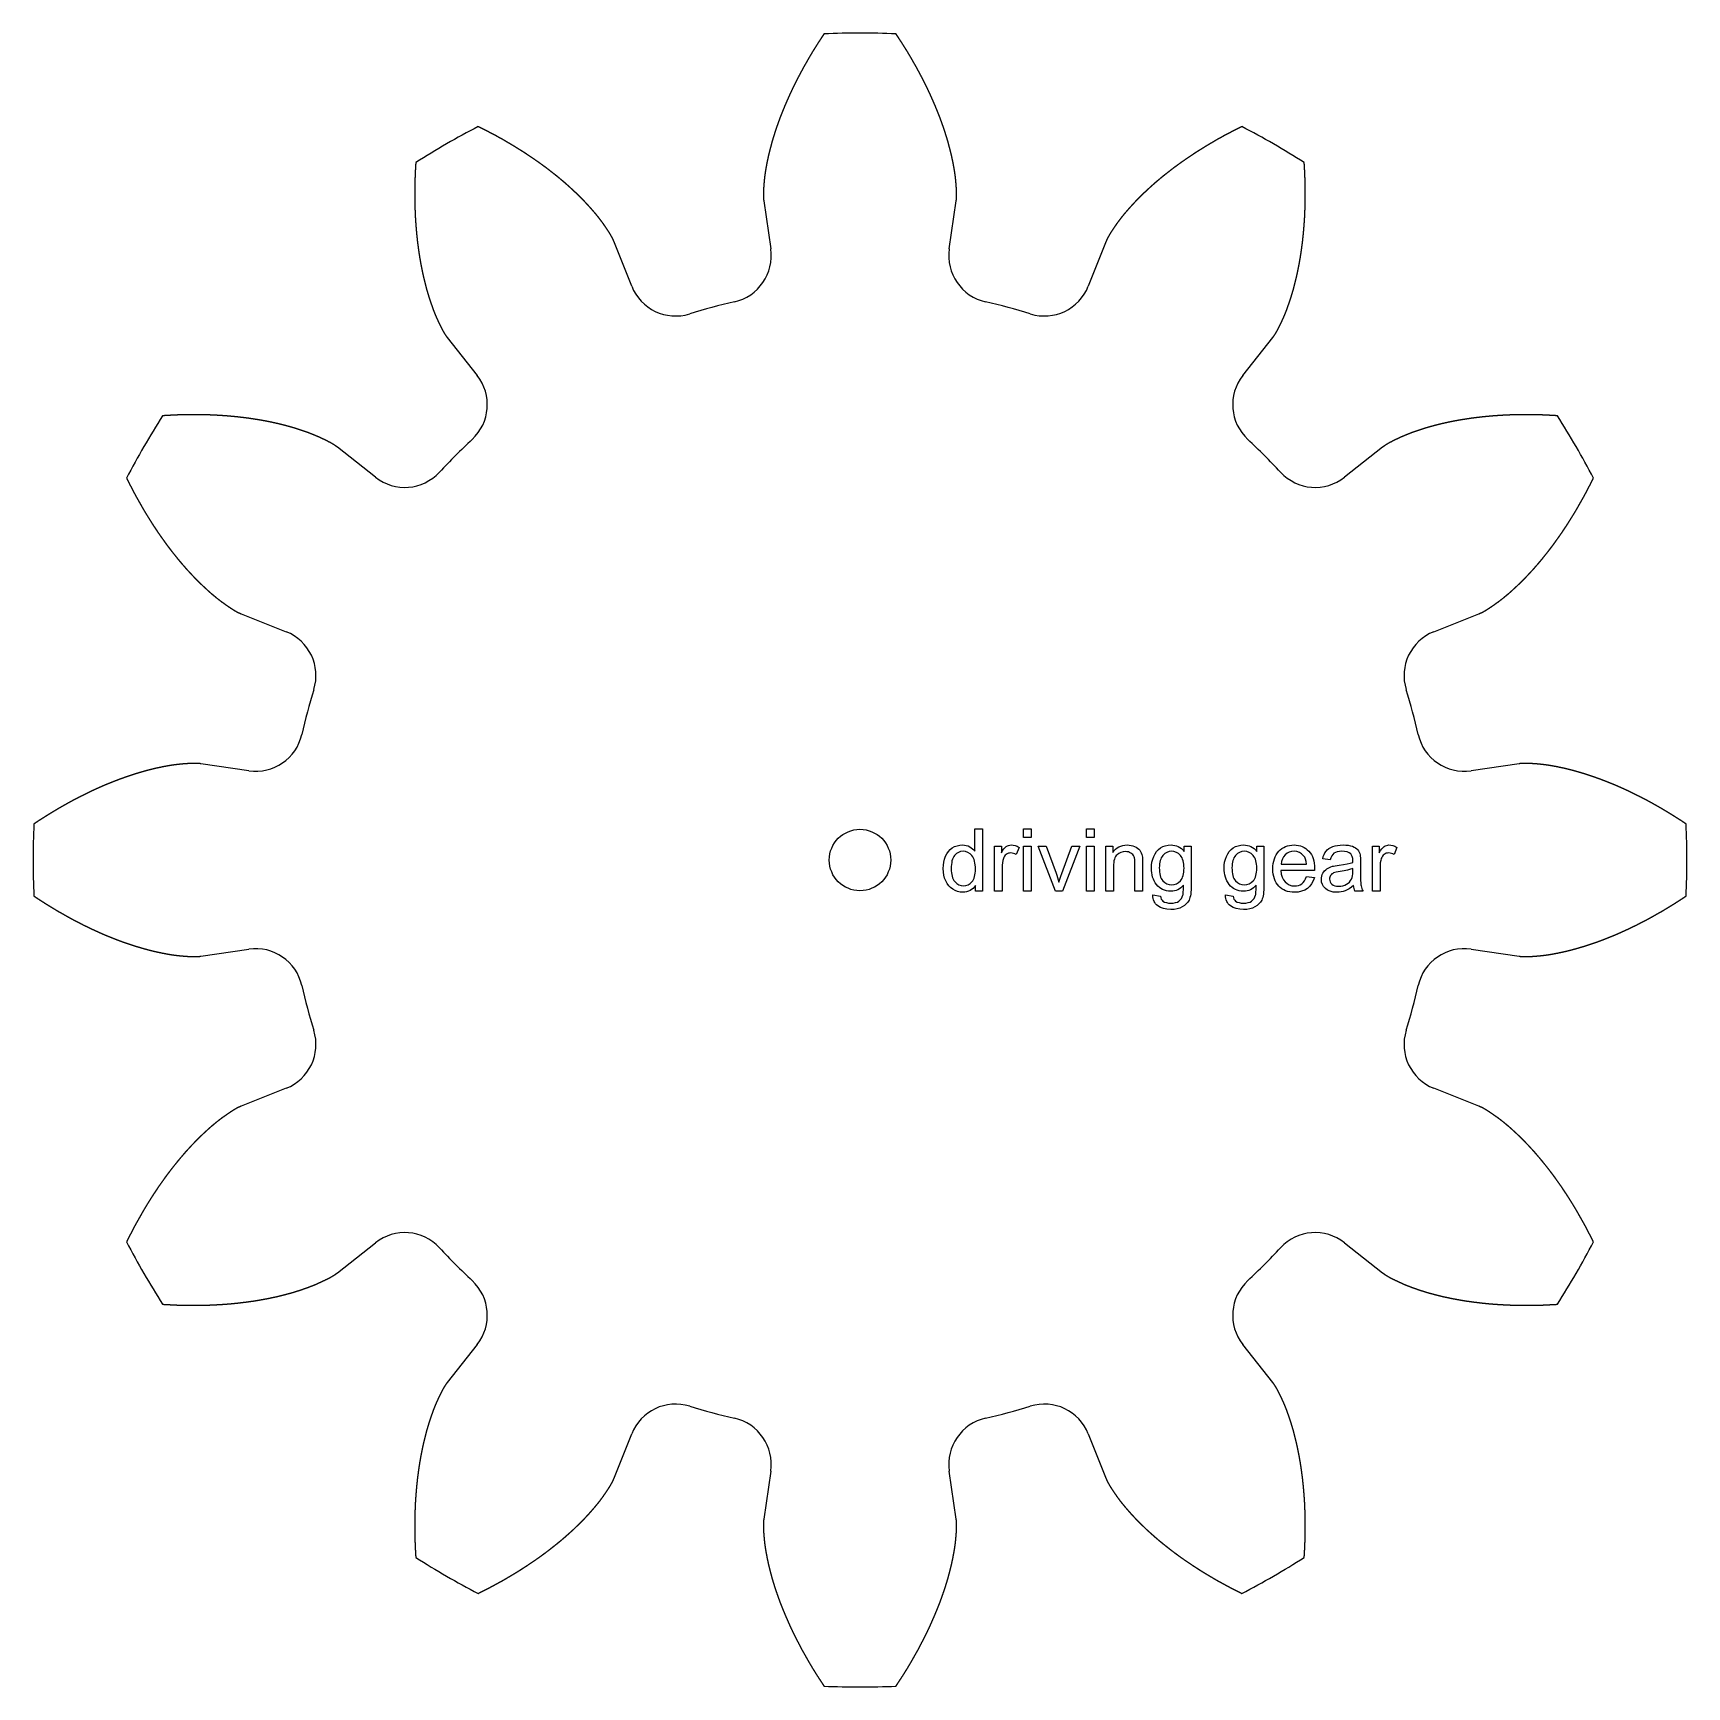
# Model space of a CAD drawing. Header units: millimetres. Extents: x 18 to 1169, y 18 to 1181.
# Drawn here: x 234 to 444, y 348.6 to 558.6 of the extents above; entities that cross this region are included whole.
import ezdxf

# ---------------------------------------------------------------- set-up
doc = ezdxf.new("R2010")
doc.units = ezdxf.units.MM
doc.layers.add('cut', color=5, linetype='Continuous', true_color=0x0000ff)
doc.layers.add('line engraving', color=1, linetype='Continuous', true_color=0xff0000)

msp = doc.modelspace()

# ---------------------------------------------------------------- linework, layer by layer
at = {"layer": 'cut', "color": 5, "true_color": 0x0000ff}
for p, q in [((326.78, 537.27), (327.67, 531.18)), ((350.33, 531.18), (351.22, 537.27)), ((310.01, 526.45), (307.74, 532.17)), ((370.26, 532.17), (367.99, 526.45)), ((286.58, 519.95), (290.39, 515.12)), ((387.61, 515.12), (391.42, 519.95)), ((277.47, 502.19), (272.64, 506.01)), ((405.36, 506.01), (400.53, 502.19)), ((260.42, 484.85), (266.14, 482.57)), ((411.86, 482.57), (417.58, 484.85)), ((261.41, 464.91), (255.31, 465.8)), ((422.69, 465.8), (416.59, 464.91)), ((255.31, 441.37), (261.41, 442.26)), ((416.59, 442.26), (422.69, 441.37)), ((266.14, 424.6), (260.42, 422.32)), ((417.58, 422.32), (411.86, 424.6)), ((272.64, 401.16), (277.47, 404.98)), ((400.53, 404.98), (405.36, 401.16)), ((290.39, 392.05), (286.58, 387.22)), ((391.42, 387.22), (387.61, 392.05)), ((307.74, 375), (310.01, 380.72)), ((367.99, 380.72), (370.26, 375)), ((327.67, 375.99), (326.78, 369.9)), ((351.22, 369.9), (350.33, 375.99))]:
    msp.add_line(p, q, dxfattribs=at)
msp.add_circle((339, 453.58), 3.9, dxfattribs=at)
for centre, radius, start, end in [((339, 453.58), 105, 87.5067, 92.4933), ((339, 453.58), 105, 117.5067, 122.4933), ((339, 453.58), 105, 57.5067, 62.4933), ((321.73, 530.31), 6, -77.3183, 8.3062), ((356.27, 530.31), 6, 171.6938, -102.6817), ((315.59, 528.66), 6, -158.3062, -72.6817), ((362.41, 528.66), 6, -107.3183, -21.6938), ((339, 453.58), 72.64, 102.6817, 107.3183), ((339, 453.58), 72.64, 72.6817, 77.3183), ((285.68, 511.4), 6, -47.3183, 38.3062), ((392.32, 511.4), 6, 141.6938, -132.6817), ((339, 453.58), 105, 147.5067, 152.4933), ((339, 453.58), 105, 27.5067, 32.4933), ((339, 453.58), 72.64, 132.6817, 137.3183), ((339, 453.58), 72.64, 42.6817, 47.3183), ((281.19, 506.9), 6, -128.3062, -42.6817), ((396.81, 506.9), 6, -137.3183, -51.6938), ((263.92, 477), 6, -17.3183, 68.3062), ((414.08, 477), 6, 111.6938, -162.6817), ((339, 453.58), 72.64, 162.6817, 167.3183), ((339, 453.58), 72.64, 12.6817, 17.3183), ((262.27, 470.85), 6, -98.3062, -12.6817), ((415.73, 470.85), 6, -167.3183, -81.6938), ((339, 453.58), 105, 177.5067, -177.5067), ((339, 453.58), 105, -2.4933, 2.4933), ((262.27, 436.32), 6, 12.6817, 98.3062), ((415.73, 436.32), 6, 81.6938, 167.3183), ((339, 453.58), 72.64, -167.3183, -162.6817), ((339, 453.58), 72.64, -17.3183, -12.6817), ((263.92, 430.17), 6, -68.3062, 17.3183), ((414.08, 430.17), 6, 162.6817, -111.6938), ((281.19, 400.27), 6, 42.6817, 128.3062), ((396.81, 400.27), 6, 51.6938, 137.3183), ((339, 453.58), 105, -152.4933, -147.5067), ((339, 453.58), 72.64, -137.3183, -132.6817), ((339, 453.58), 72.64, -47.3183, -42.6817), ((339, 453.58), 105, -32.4933, -27.5067), ((285.68, 395.77), 6, -38.3062, 47.3183), ((392.32, 395.77), 6, 132.6817, -141.6938), ((315.59, 378.5), 6, 72.6817, 158.3062), ((362.41, 378.5), 6, 21.6938, 107.3183), ((339, 453.58), 72.64, -107.3183, -102.6817), ((321.73, 376.86), 6, -8.3062, 77.3183), ((356.27, 376.86), 6, 102.6817, -171.6938), ((339, 453.58), 72.64, -77.3183, -72.6817), ((339, 453.58), 105, -122.4933, -117.5067), ((339, 453.58), 105, -62.4933, -57.5067), ((339, 453.58), 105, -92.4933, -87.5067)]:
    msp.add_arc(centre, radius, start, end, dxfattribs=at)
for points in [[(334.43, 558.48), (334.39, 558.43), (334.32, 558.31), (334.2, 558.14), (334.05, 557.9), (333.86, 557.61), (333.67, 557.32), (333.48, 557.02), (333.3, 556.73), (333.11, 556.43), (332.93, 556.14), (332.76, 555.84), (332.58, 555.55), (332.41, 555.25), (332.24, 554.95), (332.07, 554.66), (331.9, 554.36), (331.73, 554.06), (331.57, 553.76), (331.41, 553.46), (331.25, 553.16), (331.1, 552.86), (330.94, 552.56), (330.79, 552.26), (330.64, 551.96), (330.49, 551.66), (330.35, 551.35), (330.2, 551.05), (330.06, 550.75), (329.93, 550.44), (329.79, 550.14), (329.66, 549.84), (329.53, 549.53), (329.4, 549.23), (329.27, 548.92), (329.15, 548.62), (329.03, 548.31), (328.91, 548.01), (328.79, 547.7), (328.68, 547.4), (328.57, 547.09), (328.46, 546.78), (328.36, 546.48), (328.25, 546.17), (328.15, 545.86), (328.06, 545.55), (327.96, 545.25), (327.87, 544.94), (327.78, 544.63), (327.7, 544.32), (327.62, 544.02), (327.54, 543.71), (327.46, 543.4), (327.39, 543.09), (327.32, 542.78), (327.25, 542.48), (327.19, 542.17), (327.13, 541.86), (327.07, 541.55), (327.02, 541.24), (326.97, 540.94), (326.92, 540.63), (326.89, 540.32), (326.85, 540.01), (326.82, 539.71), (326.8, 539.4), (326.77, 539.09), (326.75, 538.79), (326.74, 538.48), (326.73, 538.18), (326.73, 537.87), (326.74, 537.63), (326.76, 537.45), (326.77, 537.33), (326.78, 537.27)], [(351.22, 537.27), (351.23, 537.33), (351.24, 537.45), (351.26, 537.63), (351.27, 537.87), (351.27, 538.18), (351.26, 538.48), (351.25, 538.79), (351.23, 539.09), (351.2, 539.4), (351.18, 539.71), (351.15, 540.01), (351.11, 540.32), (351.08, 540.63), (351.03, 540.94), (350.98, 541.24), (350.93, 541.55), (350.87, 541.86), (350.81, 542.17), (350.75, 542.48), (350.68, 542.78), (350.61, 543.09), (350.54, 543.4), (350.46, 543.71), (350.38, 544.02), (350.3, 544.32), (350.22, 544.63), (350.13, 544.94), (350.04, 545.25), (349.94, 545.55), (349.85, 545.86), (349.75, 546.17), (349.64, 546.48), (349.54, 546.78), (349.43, 547.09), (349.32, 547.4), (349.21, 547.7), (349.09, 548.01), (348.97, 548.31), (348.85, 548.62), (348.73, 548.92), (348.6, 549.23), (348.47, 549.53), (348.34, 549.84), (348.21, 550.14), (348.07, 550.44), (347.94, 550.75), (347.8, 551.05), (347.65, 551.35), (347.51, 551.66), (347.36, 551.96), (347.21, 552.26), (347.06, 552.56), (346.9, 552.86), (346.75, 553.16), (346.59, 553.46), (346.43, 553.76), (346.27, 554.06), (346.1, 554.36), (345.93, 554.66), (345.76, 554.95), (345.59, 555.25), (345.42, 555.55), (345.24, 555.84), (345.07, 556.14), (344.89, 556.43), (344.7, 556.73), (344.52, 557.02), (344.33, 557.32), (344.14, 557.61), (343.95, 557.9), (343.8, 558.14), (343.68, 558.31), (343.61, 558.43), (343.57, 558.48)], [(307.74, 532.17), (307.72, 532.22), (307.67, 532.33), (307.59, 532.5), (307.48, 532.72), (307.33, 532.98), (307.17, 533.24), (307, 533.5), (306.83, 533.75), (306.66, 534.01), (306.48, 534.26), (306.31, 534.51), (306.12, 534.76), (305.94, 535), (305.74, 535.25), (305.55, 535.49), (305.35, 535.73), (305.14, 535.97), (304.94, 536.21), (304.73, 536.44), (304.52, 536.67), (304.3, 536.91), (304.09, 537.14), (303.87, 537.37), (303.64, 537.59), (303.42, 537.82), (303.19, 538.04), (302.96, 538.26), (302.73, 538.48), (302.49, 538.7), (302.25, 538.92), (302.01, 539.14), (301.77, 539.35), (301.53, 539.57), (301.28, 539.78), (301.03, 539.99), (300.78, 540.2), (300.53, 540.4), (300.27, 540.61), (300.01, 540.81), (299.75, 541.01), (299.49, 541.22), (299.23, 541.42), (298.96, 541.61), (298.7, 541.81), (298.43, 542), (298.16, 542.2), (297.88, 542.39), (297.61, 542.58), (297.33, 542.77), (297.05, 542.96), (296.77, 543.14), (296.49, 543.33), (296.21, 543.51), (295.92, 543.69), (295.63, 543.87), (295.35, 544.05), (295.06, 544.23), (294.76, 544.41), (294.47, 544.58), (294.17, 544.75), (293.88, 544.93), (293.58, 545.1), (293.28, 545.26), (292.98, 545.43), (292.67, 545.6), (292.37, 545.76), (292.06, 545.92), (291.75, 546.09), (291.44, 546.24), (291.13, 546.4), (290.88, 546.53), (290.69, 546.62), (290.57, 546.68), (290.51, 546.71)], [(387.49, 546.71), (387.43, 546.68), (387.31, 546.62), (387.12, 546.53), (386.87, 546.4), (386.56, 546.24), (386.25, 546.09), (385.94, 545.92), (385.63, 545.76), (385.33, 545.6), (385.02, 545.43), (384.72, 545.26), (384.42, 545.1), (384.12, 544.93), (383.83, 544.75), (383.53, 544.58), (383.24, 544.41), (382.94, 544.23), (382.65, 544.05), (382.37, 543.87), (382.08, 543.69), (381.79, 543.51), (381.51, 543.33), (381.23, 543.14), (380.95, 542.96), (380.67, 542.77), (380.39, 542.58), (380.12, 542.39), (379.84, 542.2), (379.57, 542), (379.3, 541.81), (379.04, 541.61), (378.77, 541.42), (378.51, 541.22), (378.25, 541.01), (377.99, 540.81), (377.73, 540.61), (377.47, 540.4), (377.22, 540.2), (376.97, 539.99), (376.72, 539.78), (376.47, 539.57), (376.23, 539.35), (375.99, 539.14), (375.75, 538.92), (375.51, 538.7), (375.27, 538.48), (375.04, 538.26), (374.81, 538.04), (374.58, 537.82), (374.36, 537.59), (374.13, 537.37), (373.91, 537.14), (373.7, 536.91), (373.48, 536.67), (373.27, 536.44), (373.06, 536.21), (372.86, 535.97), (372.65, 535.73), (372.45, 535.49), (372.26, 535.25), (372.06, 535), (371.88, 534.76), (371.69, 534.51), (371.52, 534.26), (371.34, 534.01), (371.17, 533.75), (371, 533.5), (370.83, 533.24), (370.67, 532.98), (370.52, 532.72), (370.41, 532.5), (370.33, 532.33), (370.28, 532.22), (370.26, 532.17)], [(282.59, 542.15), (282.59, 542.08), (282.58, 541.94), (282.57, 541.73), (282.55, 541.45), (282.53, 541.1), (282.52, 540.75), (282.5, 540.4), (282.49, 540.06), (282.48, 539.71), (282.47, 539.37), (282.46, 539.02), (282.46, 538.68), (282.46, 538.33), (282.46, 537.99), (282.46, 537.65), (282.46, 537.31), (282.47, 536.96), (282.48, 536.62), (282.49, 536.28), (282.5, 535.95), (282.52, 535.61), (282.53, 535.27), (282.55, 534.93), (282.57, 534.6), (282.6, 534.26), (282.62, 533.93), (282.65, 533.6), (282.68, 533.26), (282.71, 532.93), (282.75, 532.6), (282.78, 532.27), (282.82, 531.94), (282.86, 531.61), (282.91, 531.29), (282.95, 530.96), (283, 530.64), (283.05, 530.31), (283.1, 529.99), (283.16, 529.67), (283.21, 529.35), (283.27, 529.03), (283.34, 528.71), (283.4, 528.39), (283.47, 528.08), (283.54, 527.76), (283.61, 527.45), (283.69, 527.14), (283.76, 526.83), (283.84, 526.52), (283.92, 526.21), (284.01, 525.9), (284.1, 525.6), (284.19, 525.29), (284.28, 524.99), (284.38, 524.69), (284.48, 524.39), (284.58, 524.1), (284.69, 523.8), (284.79, 523.51), (284.9, 523.22), (285.02, 522.93), (285.14, 522.64), (285.26, 522.36), (285.39, 522.08), (285.52, 521.8), (285.66, 521.53), (285.79, 521.25), (285.93, 520.98), (286.07, 520.71), (286.23, 520.44), (286.36, 520.24), (286.47, 520.09), (286.54, 520), (286.58, 519.95)], [(391.42, 519.95), (391.46, 520), (391.53, 520.09), (391.64, 520.24), (391.77, 520.44), (391.93, 520.71), (392.07, 520.98), (392.21, 521.25), (392.34, 521.53), (392.48, 521.8), (392.61, 522.08), (392.74, 522.36), (392.86, 522.64), (392.98, 522.93), (393.1, 523.22), (393.21, 523.51), (393.31, 523.8), (393.42, 524.1), (393.52, 524.39), (393.62, 524.69), (393.72, 524.99), (393.81, 525.29), (393.9, 525.6), (393.99, 525.9), (394.08, 526.21), (394.16, 526.52), (394.24, 526.83), (394.31, 527.14), (394.39, 527.45), (394.46, 527.76), (394.53, 528.08), (394.6, 528.39), (394.66, 528.71), (394.73, 529.03), (394.79, 529.35), (394.84, 529.67), (394.9, 529.99), (394.95, 530.31), (395, 530.64), (395.05, 530.96), (395.09, 531.29), (395.14, 531.61), (395.18, 531.94), (395.22, 532.27), (395.25, 532.6), (395.29, 532.93), (395.32, 533.26), (395.35, 533.6), (395.38, 533.93), (395.4, 534.26), (395.43, 534.6), (395.45, 534.93), (395.47, 535.27), (395.48, 535.61), (395.5, 535.95), (395.51, 536.28), (395.52, 536.62), (395.53, 536.96), (395.54, 537.31), (395.54, 537.65), (395.54, 537.99), (395.54, 538.33), (395.54, 538.68), (395.54, 539.02), (395.53, 539.37), (395.52, 539.71), (395.51, 540.06), (395.5, 540.4), (395.48, 540.75), (395.47, 541.1), (395.45, 541.45), (395.43, 541.73), (395.42, 541.94), (395.41, 542.08), (395.41, 542.15)], [(272.64, 506.01), (272.59, 506.05), (272.49, 506.12), (272.34, 506.22), (272.14, 506.36), (271.88, 506.51), (271.61, 506.65), (271.33, 506.79), (271.06, 506.93), (270.78, 507.06), (270.5, 507.19), (270.22, 507.32), (269.94, 507.44), (269.65, 507.56), (269.37, 507.68), (269.07, 507.79), (268.78, 507.9), (268.49, 508), (268.19, 508.1), (267.89, 508.2), (267.59, 508.3), (267.29, 508.39), (266.99, 508.49), (266.68, 508.57), (266.38, 508.66), (266.07, 508.74), (265.76, 508.82), (265.45, 508.9), (265.14, 508.97), (264.82, 509.05), (264.51, 509.12), (264.19, 509.18), (263.87, 509.25), (263.56, 509.31), (263.24, 509.37), (262.92, 509.43), (262.59, 509.48), (262.27, 509.53), (261.95, 509.58), (261.62, 509.63), (261.3, 509.68), (260.97, 509.72), (260.64, 509.76), (260.31, 509.8), (259.98, 509.84), (259.65, 509.87), (259.32, 509.9), (258.99, 509.93), (258.66, 509.96), (258.32, 509.99), (257.99, 510.01), (257.65, 510.03), (257.31, 510.05), (256.98, 510.07), (256.64, 510.08), (256.3, 510.1), (255.96, 510.11), (255.62, 510.11), (255.28, 510.12), (254.94, 510.12), (254.59, 510.13), (254.25, 510.13), (253.91, 510.12), (253.56, 510.12), (253.22, 510.11), (252.87, 510.11), (252.53, 510.1), (252.18, 510.08), (251.83, 510.07), (251.48, 510.05), (251.14, 510.03), (250.86, 510.02), (250.65, 510), (250.51, 509.99), (250.44, 509.99)], [(427.56, 509.99), (427.49, 509.99), (427.35, 510), (427.14, 510.02), (426.86, 510.03), (426.52, 510.05), (426.17, 510.07), (425.82, 510.08), (425.47, 510.1), (425.13, 510.11), (424.78, 510.11), (424.44, 510.12), (424.09, 510.12), (423.75, 510.13), (423.41, 510.13), (423.06, 510.12), (422.72, 510.12), (422.38, 510.11), (422.04, 510.11), (421.7, 510.1), (421.36, 510.08), (421.02, 510.07), (420.69, 510.05), (420.35, 510.03), (420.01, 510.01), (419.68, 509.99), (419.34, 509.96), (419.01, 509.93), (418.68, 509.9), (418.35, 509.87), (418.02, 509.84), (417.69, 509.8), (417.36, 509.76), (417.03, 509.72), (416.7, 509.68), (416.38, 509.63), (416.05, 509.58), (415.73, 509.53), (415.41, 509.48), (415.08, 509.43), (414.76, 509.37), (414.44, 509.31), (414.13, 509.25), (413.81, 509.18), (413.49, 509.12), (413.18, 509.05), (412.86, 508.97), (412.55, 508.9), (412.24, 508.82), (411.93, 508.74), (411.62, 508.66), (411.32, 508.57), (411.01, 508.49), (410.71, 508.39), (410.41, 508.3), (410.11, 508.2), (409.81, 508.1), (409.51, 508), (409.22, 507.9), (408.93, 507.79), (408.63, 507.68), (408.35, 507.56), (408.06, 507.44), (407.78, 507.32), (407.5, 507.19), (407.22, 507.06), (406.94, 506.93), (406.67, 506.79), (406.39, 506.65), (406.12, 506.51), (405.86, 506.36), (405.66, 506.22), (405.51, 506.12), (405.41, 506.05), (405.36, 506.01)], [(245.87, 502.08), (245.9, 502.02), (245.96, 501.89), (246.06, 501.7), (246.18, 501.45), (246.34, 501.14), (246.5, 500.83), (246.66, 500.52), (246.82, 500.22), (246.99, 499.91), (247.15, 499.61), (247.32, 499.31), (247.49, 499.01), (247.66, 498.71), (247.83, 498.41), (248, 498.11), (248.18, 497.82), (248.35, 497.53), (248.53, 497.24), (248.71, 496.95), (248.89, 496.66), (249.07, 496.38), (249.25, 496.09), (249.44, 495.81), (249.63, 495.53), (249.81, 495.25), (250, 494.98), (250.19, 494.7), (250.39, 494.43), (250.58, 494.16), (250.77, 493.89), (250.97, 493.62), (251.17, 493.35), (251.37, 493.09), (251.57, 492.83), (251.77, 492.57), (251.98, 492.31), (252.18, 492.06), (252.39, 491.8), (252.6, 491.55), (252.81, 491.3), (253.02, 491.06), (253.23, 490.81), (253.45, 490.57), (253.66, 490.33), (253.88, 490.09), (254.1, 489.86), (254.32, 489.62), (254.54, 489.39), (254.77, 489.17), (254.99, 488.94), (255.22, 488.72), (255.45, 488.5), (255.68, 488.28), (255.91, 488.07), (256.14, 487.86), (256.38, 487.65), (256.61, 487.44), (256.85, 487.24), (257.09, 487.04), (257.33, 486.84), (257.58, 486.65), (257.83, 486.46), (258.07, 486.28), (258.33, 486.1), (258.58, 485.92), (258.83, 485.75), (259.09, 485.58), (259.34, 485.41), (259.6, 485.25), (259.87, 485.1), (260.08, 484.99), (260.25, 484.92), (260.36, 484.87), (260.42, 484.85)], [(417.58, 484.85), (417.64, 484.87), (417.75, 484.92), (417.92, 484.99), (418.13, 485.1), (418.4, 485.25), (418.66, 485.41), (418.91, 485.58), (419.17, 485.75), (419.42, 485.92), (419.67, 486.1), (419.93, 486.28), (420.17, 486.46), (420.42, 486.65), (420.67, 486.84), (420.91, 487.04), (421.15, 487.24), (421.39, 487.44), (421.62, 487.65), (421.86, 487.86), (422.09, 488.07), (422.32, 488.28), (422.55, 488.5), (422.78, 488.72), (423.01, 488.94), (423.23, 489.17), (423.46, 489.39), (423.68, 489.62), (423.9, 489.86), (424.12, 490.09), (424.34, 490.33), (424.55, 490.57), (424.77, 490.81), (424.98, 491.06), (425.19, 491.3), (425.4, 491.55), (425.61, 491.8), (425.82, 492.06), (426.02, 492.31), (426.23, 492.57), (426.43, 492.83), (426.63, 493.09), (426.83, 493.35), (427.03, 493.62), (427.23, 493.89), (427.42, 494.16), (427.61, 494.43), (427.81, 494.7), (428, 494.98), (428.19, 495.25), (428.37, 495.53), (428.56, 495.81), (428.75, 496.09), (428.93, 496.38), (429.11, 496.66), (429.29, 496.95), (429.47, 497.24), (429.65, 497.53), (429.82, 497.82), (430, 498.11), (430.17, 498.41), (430.34, 498.71), (430.51, 499.01), (430.68, 499.31), (430.85, 499.61), (431.01, 499.91), (431.18, 500.22), (431.34, 500.52), (431.5, 500.83), (431.66, 501.14), (431.82, 501.45), (431.94, 501.7), (432.04, 501.89), (432.1, 502.02), (432.13, 502.08)], [(255.31, 465.8), (255.25, 465.81), (255.13, 465.83), (254.95, 465.84), (254.71, 465.86), (254.41, 465.86), (254.1, 465.85), (253.8, 465.83), (253.49, 465.81), (253.18, 465.79), (252.88, 465.76), (252.57, 465.73), (252.26, 465.7), (251.96, 465.66), (251.65, 465.62), (251.34, 465.57), (251.03, 465.51), (250.72, 465.46), (250.42, 465.4), (250.11, 465.33), (249.8, 465.27), (249.49, 465.2), (249.18, 465.12), (248.88, 465.05), (248.57, 464.97), (248.26, 464.89), (247.95, 464.8), (247.64, 464.71), (247.34, 464.62), (247.03, 464.53), (246.72, 464.43), (246.42, 464.33), (246.11, 464.23), (245.8, 464.12), (245.49, 464.01), (245.19, 463.9), (244.88, 463.79), (244.58, 463.67), (244.27, 463.56), (243.97, 463.44), (243.66, 463.31), (243.36, 463.19), (243.05, 463.06), (242.75, 462.93), (242.44, 462.79), (242.14, 462.66), (241.84, 462.52), (241.53, 462.38), (241.23, 462.24), (240.93, 462.09), (240.63, 461.94), (240.33, 461.79), (240.02, 461.64), (239.72, 461.49), (239.42, 461.33), (239.12, 461.17), (238.82, 461.01), (238.52, 460.85), (238.23, 460.69), (237.93, 460.52), (237.63, 460.35), (237.33, 460.18), (237.04, 460), (236.74, 459.83), (236.45, 459.65), (236.15, 459.47), (235.86, 459.29), (235.56, 459.1), (235.27, 458.92), (234.97, 458.73), (234.68, 458.54), (234.45, 458.39), (234.27, 458.27), (234.16, 458.19), (234.1, 458.15)], [(443.9, 458.15), (443.84, 458.19), (443.73, 458.27), (443.55, 458.39), (443.32, 458.54), (443.03, 458.73), (442.73, 458.92), (442.44, 459.1), (442.14, 459.29), (441.85, 459.47), (441.55, 459.65), (441.26, 459.83), (440.96, 460), (440.67, 460.18), (440.37, 460.35), (440.07, 460.52), (439.77, 460.69), (439.48, 460.85), (439.18, 461.01), (438.88, 461.17), (438.58, 461.33), (438.28, 461.49), (437.98, 461.64), (437.67, 461.79), (437.37, 461.94), (437.07, 462.09), (436.77, 462.24), (436.47, 462.38), (436.16, 462.52), (435.86, 462.66), (435.56, 462.79), (435.25, 462.93), (434.95, 463.06), (434.64, 463.19), (434.34, 463.31), (434.03, 463.44), (433.73, 463.56), (433.42, 463.67), (433.12, 463.79), (432.81, 463.9), (432.51, 464.01), (432.2, 464.12), (431.89, 464.23), (431.58, 464.33), (431.28, 464.43), (430.97, 464.53), (430.66, 464.62), (430.36, 464.71), (430.05, 464.8), (429.74, 464.89), (429.43, 464.97), (429.12, 465.05), (428.82, 465.12), (428.51, 465.2), (428.2, 465.27), (427.89, 465.33), (427.58, 465.4), (427.28, 465.46), (426.97, 465.51), (426.66, 465.57), (426.35, 465.62), (426.04, 465.66), (425.74, 465.7), (425.43, 465.73), (425.12, 465.76), (424.82, 465.79), (424.51, 465.81), (424.2, 465.83), (423.9, 465.85), (423.59, 465.86), (423.29, 465.86), (423.05, 465.84), (422.87, 465.83), (422.75, 465.81), (422.69, 465.8)], [(234.1, 449.02), (234.16, 448.98), (234.27, 448.9), (234.45, 448.78), (234.68, 448.63), (234.97, 448.44), (235.27, 448.25), (235.56, 448.06), (235.86, 447.88), (236.15, 447.7), (236.45, 447.52), (236.74, 447.34), (237.04, 447.16), (237.33, 446.99), (237.63, 446.82), (237.93, 446.65), (238.23, 446.48), (238.52, 446.32), (238.82, 446.15), (239.12, 445.99), (239.42, 445.84), (239.72, 445.68), (240.02, 445.53), (240.33, 445.37), (240.63, 445.22), (240.93, 445.08), (241.23, 444.93), (241.53, 444.79), (241.84, 444.65), (242.14, 444.51), (242.44, 444.37), (242.75, 444.24), (243.05, 444.11), (243.36, 443.98), (243.66, 443.86), (243.97, 443.73), (244.27, 443.61), (244.58, 443.49), (244.88, 443.38), (245.19, 443.26), (245.49, 443.15), (245.8, 443.05), (246.11, 442.94), (246.42, 442.84), (246.72, 442.74), (247.03, 442.64), (247.34, 442.55), (247.64, 442.46), (247.95, 442.37), (248.26, 442.28), (248.57, 442.2), (248.88, 442.12), (249.18, 442.04), (249.49, 441.97), (249.8, 441.9), (250.11, 441.84), (250.42, 441.77), (250.72, 441.71), (251.03, 441.66), (251.34, 441.6), (251.65, 441.55), (251.96, 441.51), (252.26, 441.47), (252.57, 441.44), (252.88, 441.41), (253.18, 441.38), (253.49, 441.36), (253.8, 441.34), (254.1, 441.32), (254.41, 441.31), (254.71, 441.31), (254.95, 441.32), (255.13, 441.34), (255.25, 441.36), (255.31, 441.37)], [(422.69, 441.37), (422.75, 441.36), (422.87, 441.34), (423.05, 441.32), (423.29, 441.31), (423.59, 441.31), (423.9, 441.32), (424.2, 441.34), (424.51, 441.36), (424.82, 441.38), (425.12, 441.41), (425.43, 441.44), (425.74, 441.47), (426.04, 441.51), (426.35, 441.55), (426.66, 441.6), (426.97, 441.66), (427.28, 441.71), (427.58, 441.77), (427.89, 441.84), (428.2, 441.9), (428.51, 441.97), (428.82, 442.04), (429.12, 442.12), (429.43, 442.2), (429.74, 442.28), (430.05, 442.37), (430.36, 442.46), (430.66, 442.55), (430.97, 442.64), (431.28, 442.74), (431.58, 442.84), (431.89, 442.94), (432.2, 443.05), (432.51, 443.15), (432.81, 443.26), (433.12, 443.38), (433.42, 443.49), (433.73, 443.61), (434.03, 443.73), (434.34, 443.86), (434.64, 443.98), (434.95, 444.11), (435.25, 444.24), (435.56, 444.37), (435.86, 444.51), (436.16, 444.65), (436.47, 444.79), (436.77, 444.93), (437.07, 445.08), (437.37, 445.22), (437.67, 445.37), (437.98, 445.53), (438.28, 445.68), (438.58, 445.84), (438.88, 445.99), (439.18, 446.15), (439.48, 446.32), (439.77, 446.48), (440.07, 446.65), (440.37, 446.82), (440.67, 446.99), (440.96, 447.16), (441.26, 447.34), (441.55, 447.52), (441.85, 447.7), (442.14, 447.88), (442.44, 448.06), (442.73, 448.25), (443.03, 448.44), (443.32, 448.63), (443.55, 448.78), (443.73, 448.9), (443.84, 448.98), (443.9, 449.02)], [(260.42, 422.32), (260.36, 422.3), (260.25, 422.25), (260.08, 422.18), (259.87, 422.07), (259.6, 421.92), (259.34, 421.75), (259.09, 421.59), (258.83, 421.42), (258.58, 421.24), (258.33, 421.07), (258.07, 420.89), (257.83, 420.71), (257.58, 420.52), (257.33, 420.33), (257.09, 420.13), (256.85, 419.93), (256.61, 419.73), (256.38, 419.52), (256.14, 419.31), (255.91, 419.1), (255.68, 418.89), (255.45, 418.67), (255.22, 418.45), (254.99, 418.23), (254.77, 418), (254.54, 417.77), (254.32, 417.54), (254.1, 417.31), (253.88, 417.07), (253.66, 416.84), (253.45, 416.6), (253.23, 416.36), (253.02, 416.11), (252.81, 415.86), (252.6, 415.62), (252.39, 415.36), (252.18, 415.11), (251.98, 414.86), (251.77, 414.6), (251.57, 414.34), (251.37, 414.08), (251.17, 413.81), (250.97, 413.55), (250.77, 413.28), (250.58, 413.01), (250.39, 412.74), (250.19, 412.47), (250, 412.19), (249.81, 411.92), (249.63, 411.64), (249.44, 411.36), (249.25, 411.08), (249.07, 410.79), (248.89, 410.51), (248.71, 410.22), (248.53, 409.93), (248.35, 409.64), (248.18, 409.35), (248, 409.05), (247.83, 408.76), (247.66, 408.46), (247.49, 408.16), (247.32, 407.86), (247.15, 407.56), (246.99, 407.26), (246.82, 406.95), (246.66, 406.64), (246.5, 406.34), (246.34, 406.03), (246.18, 405.72), (246.06, 405.47), (245.96, 405.28), (245.9, 405.15), (245.87, 405.09)], [(432.13, 405.09), (432.1, 405.15), (432.04, 405.28), (431.94, 405.47), (431.82, 405.72), (431.66, 406.03), (431.5, 406.34), (431.34, 406.64), (431.18, 406.95), (431.01, 407.26), (430.85, 407.56), (430.68, 407.86), (430.51, 408.16), (430.34, 408.46), (430.17, 408.76), (430, 409.05), (429.82, 409.35), (429.65, 409.64), (429.47, 409.93), (429.29, 410.22), (429.11, 410.51), (428.93, 410.79), (428.75, 411.08), (428.56, 411.36), (428.37, 411.64), (428.19, 411.92), (428, 412.19), (427.81, 412.47), (427.61, 412.74), (427.42, 413.01), (427.23, 413.28), (427.03, 413.55), (426.83, 413.81), (426.63, 414.08), (426.43, 414.34), (426.23, 414.6), (426.02, 414.86), (425.82, 415.11), (425.61, 415.36), (425.4, 415.62), (425.19, 415.86), (424.98, 416.11), (424.77, 416.36), (424.55, 416.6), (424.34, 416.84), (424.12, 417.07), (423.9, 417.31), (423.68, 417.54), (423.46, 417.77), (423.23, 418), (423.01, 418.23), (422.78, 418.45), (422.55, 418.67), (422.32, 418.89), (422.09, 419.1), (421.86, 419.31), (421.62, 419.52), (421.39, 419.73), (421.15, 419.93), (420.91, 420.13), (420.67, 420.33), (420.42, 420.52), (420.17, 420.71), (419.93, 420.89), (419.67, 421.07), (419.42, 421.24), (419.17, 421.42), (418.91, 421.59), (418.66, 421.75), (418.4, 421.92), (418.13, 422.07), (417.92, 422.18), (417.75, 422.25), (417.64, 422.3), (417.58, 422.32)], [(250.44, 397.18), (250.51, 397.17), (250.65, 397.16), (250.86, 397.15), (251.14, 397.13), (251.48, 397.12), (251.83, 397.1), (252.18, 397.08), (252.53, 397.07), (252.87, 397.06), (253.22, 397.05), (253.56, 397.05), (253.91, 397.04), (254.25, 397.04), (254.59, 397.04), (254.94, 397.04), (255.28, 397.05), (255.62, 397.05), (255.96, 397.06), (256.3, 397.07), (256.64, 397.09), (256.98, 397.1), (257.31, 397.12), (257.65, 397.14), (257.99, 397.16), (258.32, 397.18), (258.66, 397.21), (258.99, 397.23), (259.32, 397.26), (259.65, 397.3), (259.98, 397.33), (260.31, 397.37), (260.64, 397.41), (260.97, 397.45), (261.3, 397.49), (261.62, 397.54), (261.95, 397.58), (262.27, 397.63), (262.59, 397.69), (262.92, 397.74), (263.24, 397.8), (263.56, 397.86), (263.87, 397.92), (264.19, 397.99), (264.51, 398.05), (264.82, 398.12), (265.14, 398.19), (265.45, 398.27), (265.76, 398.35), (266.07, 398.43), (266.38, 398.51), (266.68, 398.59), (266.99, 398.68), (267.29, 398.77), (267.59, 398.87), (267.89, 398.96), (268.19, 399.06), (268.49, 399.17), (268.78, 399.27), (269.07, 399.38), (269.37, 399.49), (269.65, 399.6), (269.94, 399.72), (270.22, 399.85), (270.5, 399.98), (270.78, 400.11), (271.06, 400.24), (271.33, 400.38), (271.61, 400.51), (271.88, 400.66), (272.14, 400.81), (272.34, 400.94), (272.49, 401.05), (272.59, 401.12), (272.64, 401.16)], [(405.36, 401.16), (405.41, 401.12), (405.51, 401.05), (405.66, 400.94), (405.86, 400.81), (406.12, 400.66), (406.39, 400.51), (406.67, 400.38), (406.94, 400.24), (407.22, 400.11), (407.5, 399.98), (407.78, 399.85), (408.06, 399.72), (408.35, 399.6), (408.63, 399.49), (408.93, 399.38), (409.22, 399.27), (409.51, 399.17), (409.81, 399.06), (410.11, 398.96), (410.41, 398.87), (410.71, 398.77), (411.01, 398.68), (411.32, 398.59), (411.62, 398.51), (411.93, 398.43), (412.24, 398.35), (412.55, 398.27), (412.86, 398.19), (413.18, 398.12), (413.49, 398.05), (413.81, 397.99), (414.13, 397.92), (414.44, 397.86), (414.76, 397.8), (415.08, 397.74), (415.41, 397.69), (415.73, 397.63), (416.05, 397.58), (416.38, 397.54), (416.7, 397.49), (417.03, 397.45), (417.36, 397.41), (417.69, 397.37), (418.02, 397.33), (418.35, 397.3), (418.68, 397.26), (419.01, 397.23), (419.34, 397.21), (419.68, 397.18), (420.01, 397.16), (420.35, 397.14), (420.69, 397.12), (421.02, 397.1), (421.36, 397.09), (421.7, 397.07), (422.04, 397.06), (422.38, 397.05), (422.72, 397.05), (423.06, 397.04), (423.41, 397.04), (423.75, 397.04), (424.09, 397.04), (424.44, 397.05), (424.78, 397.05), (425.13, 397.06), (425.47, 397.07), (425.82, 397.08), (426.17, 397.1), (426.52, 397.12), (426.86, 397.13), (427.14, 397.15), (427.35, 397.16), (427.49, 397.17), (427.56, 397.18)], [(286.58, 387.22), (286.54, 387.17), (286.47, 387.08), (286.36, 386.93), (286.23, 386.72), (286.07, 386.46), (285.93, 386.19), (285.79, 385.92), (285.66, 385.64), (285.52, 385.37), (285.39, 385.09), (285.26, 384.81), (285.14, 384.52), (285.02, 384.24), (284.9, 383.95), (284.79, 383.66), (284.69, 383.37), (284.58, 383.07), (284.48, 382.77), (284.38, 382.48), (284.28, 382.18), (284.19, 381.87), (284.1, 381.57), (284.01, 381.27), (283.92, 380.96), (283.84, 380.65), (283.76, 380.34), (283.69, 380.03), (283.61, 379.72), (283.54, 379.41), (283.47, 379.09), (283.4, 378.78), (283.34, 378.46), (283.27, 378.14), (283.21, 377.82), (283.16, 377.5), (283.1, 377.18), (283.05, 376.86), (283, 376.53), (282.95, 376.21), (282.91, 375.88), (282.86, 375.55), (282.82, 375.23), (282.78, 374.9), (282.75, 374.57), (282.71, 374.24), (282.68, 373.91), (282.65, 373.57), (282.62, 373.24), (282.6, 372.91), (282.57, 372.57), (282.55, 372.23), (282.53, 371.9), (282.52, 371.56), (282.5, 371.22), (282.49, 370.88), (282.48, 370.54), (282.47, 370.2), (282.46, 369.86), (282.46, 369.52), (282.46, 369.18), (282.46, 368.83), (282.46, 368.49), (282.46, 368.15), (282.47, 367.8), (282.48, 367.46), (282.49, 367.11), (282.5, 366.76), (282.52, 366.42), (282.53, 366.07), (282.55, 365.72), (282.57, 365.44), (282.58, 365.23), (282.59, 365.09), (282.59, 365.02)], [(395.41, 365.02), (395.41, 365.09), (395.42, 365.23), (395.43, 365.44), (395.45, 365.72), (395.47, 366.07), (395.48, 366.42), (395.5, 366.76), (395.51, 367.11), (395.52, 367.46), (395.53, 367.8), (395.54, 368.15), (395.54, 368.49), (395.54, 368.83), (395.54, 369.18), (395.54, 369.52), (395.54, 369.86), (395.53, 370.2), (395.52, 370.54), (395.51, 370.88), (395.5, 371.22), (395.48, 371.56), (395.47, 371.9), (395.45, 372.23), (395.43, 372.57), (395.4, 372.91), (395.38, 373.24), (395.35, 373.57), (395.32, 373.91), (395.29, 374.24), (395.25, 374.57), (395.22, 374.9), (395.18, 375.23), (395.14, 375.55), (395.09, 375.88), (395.05, 376.21), (395, 376.53), (394.95, 376.86), (394.9, 377.18), (394.84, 377.5), (394.79, 377.82), (394.73, 378.14), (394.66, 378.46), (394.6, 378.78), (394.53, 379.09), (394.46, 379.41), (394.39, 379.72), (394.31, 380.03), (394.24, 380.34), (394.16, 380.65), (394.08, 380.96), (393.99, 381.27), (393.9, 381.57), (393.81, 381.87), (393.72, 382.18), (393.62, 382.48), (393.52, 382.77), (393.42, 383.07), (393.31, 383.37), (393.21, 383.66), (393.1, 383.95), (392.98, 384.24), (392.86, 384.52), (392.74, 384.81), (392.61, 385.09), (392.48, 385.37), (392.34, 385.64), (392.21, 385.92), (392.07, 386.19), (391.93, 386.46), (391.77, 386.72), (391.64, 386.93), (391.53, 387.08), (391.46, 387.17), (391.42, 387.22)], [(290.51, 360.45), (290.57, 360.48), (290.69, 360.55), (290.88, 360.64), (291.13, 360.77), (291.44, 360.92), (291.75, 361.08), (292.06, 361.24), (292.37, 361.41), (292.67, 361.57), (292.98, 361.74), (293.28, 361.9), (293.58, 362.07), (293.88, 362.24), (294.17, 362.41), (294.47, 362.59), (294.76, 362.76), (295.06, 362.94), (295.35, 363.11), (295.63, 363.29), (295.92, 363.47), (296.21, 363.66), (296.49, 363.84), (296.77, 364.02), (297.05, 364.21), (297.33, 364.4), (297.61, 364.59), (297.88, 364.78), (298.16, 364.97), (298.43, 365.16), (298.7, 365.36), (298.96, 365.55), (299.23, 365.75), (299.49, 365.95), (299.75, 366.15), (300.01, 366.36), (300.27, 366.56), (300.53, 366.77), (300.78, 366.97), (301.03, 367.18), (301.28, 367.39), (301.53, 367.6), (301.77, 367.82), (302.01, 368.03), (302.25, 368.25), (302.49, 368.46), (302.73, 368.68), (302.96, 368.9), (303.19, 369.13), (303.42, 369.35), (303.64, 369.58), (303.87, 369.8), (304.09, 370.03), (304.3, 370.26), (304.52, 370.49), (304.73, 370.73), (304.94, 370.96), (305.14, 371.2), (305.35, 371.44), (305.55, 371.68), (305.74, 371.92), (305.94, 372.16), (306.12, 372.41), (306.31, 372.66), (306.48, 372.91), (306.66, 373.16), (306.83, 373.42), (307, 373.67), (307.17, 373.93), (307.33, 374.19), (307.48, 374.45), (307.59, 374.67), (307.67, 374.83), (307.72, 374.95), (307.74, 375)], [(370.26, 375), (370.28, 374.95), (370.33, 374.83), (370.41, 374.67), (370.52, 374.45), (370.67, 374.19), (370.83, 373.93), (371, 373.67), (371.17, 373.42), (371.34, 373.16), (371.52, 372.91), (371.69, 372.66), (371.88, 372.41), (372.06, 372.16), (372.26, 371.92), (372.45, 371.68), (372.65, 371.44), (372.86, 371.2), (373.06, 370.96), (373.27, 370.73), (373.48, 370.49), (373.7, 370.26), (373.91, 370.03), (374.13, 369.8), (374.36, 369.58), (374.58, 369.35), (374.81, 369.13), (375.04, 368.9), (375.27, 368.68), (375.51, 368.46), (375.75, 368.25), (375.99, 368.03), (376.23, 367.82), (376.47, 367.6), (376.72, 367.39), (376.97, 367.18), (377.22, 366.97), (377.47, 366.77), (377.73, 366.56), (377.99, 366.36), (378.25, 366.15), (378.51, 365.95), (378.77, 365.75), (379.04, 365.55), (379.3, 365.36), (379.57, 365.16), (379.84, 364.97), (380.12, 364.78), (380.39, 364.59), (380.67, 364.4), (380.95, 364.21), (381.23, 364.02), (381.51, 363.84), (381.79, 363.66), (382.08, 363.47), (382.37, 363.29), (382.65, 363.11), (382.94, 362.94), (383.24, 362.76), (383.53, 362.59), (383.83, 362.41), (384.12, 362.24), (384.42, 362.07), (384.72, 361.9), (385.02, 361.74), (385.33, 361.57), (385.63, 361.41), (385.94, 361.24), (386.25, 361.08), (386.56, 360.92), (386.87, 360.77), (387.12, 360.64), (387.31, 360.55), (387.43, 360.48), (387.49, 360.45)], [(326.78, 369.9), (326.77, 369.84), (326.76, 369.72), (326.74, 369.54), (326.73, 369.29), (326.73, 368.99), (326.74, 368.69), (326.75, 368.38), (326.77, 368.07), (326.8, 367.77), (326.82, 367.46), (326.85, 367.15), (326.89, 366.85), (326.92, 366.54), (326.97, 366.23), (327.02, 365.92), (327.07, 365.62), (327.13, 365.31), (327.19, 365), (327.25, 364.69), (327.32, 364.38), (327.39, 364.08), (327.46, 363.77), (327.54, 363.46), (327.62, 363.15), (327.7, 362.84), (327.78, 362.54), (327.87, 362.23), (327.96, 361.92), (328.06, 361.61), (328.15, 361.31), (328.25, 361), (328.36, 360.69), (328.46, 360.39), (328.57, 360.08), (328.68, 359.77), (328.79, 359.47), (328.91, 359.16), (329.03, 358.85), (329.15, 358.55), (329.27, 358.24), (329.4, 357.94), (329.53, 357.64), (329.66, 357.33), (329.79, 357.03), (329.93, 356.72), (330.06, 356.42), (330.2, 356.12), (330.35, 355.81), (330.49, 355.51), (330.64, 355.21), (330.79, 354.91), (330.94, 354.61), (331.1, 354.31), (331.25, 354.01), (331.41, 353.71), (331.57, 353.41), (331.73, 353.11), (331.9, 352.81), (332.07, 352.51), (332.24, 352.21), (332.41, 351.92), (332.58, 351.62), (332.76, 351.32), (332.93, 351.03), (333.11, 350.73), (333.3, 350.44), (333.48, 350.15), (333.67, 349.85), (333.86, 349.56), (334.05, 349.27), (334.2, 349.03), (334.32, 348.86), (334.39, 348.74), (334.43, 348.68)], [(343.57, 348.68), (343.61, 348.74), (343.68, 348.86), (343.8, 349.03), (343.95, 349.27), (344.14, 349.56), (344.33, 349.85), (344.52, 350.15), (344.7, 350.44), (344.89, 350.73), (345.07, 351.03), (345.24, 351.32), (345.42, 351.62), (345.59, 351.92), (345.76, 352.21), (345.93, 352.51), (346.1, 352.81), (346.27, 353.11), (346.43, 353.41), (346.59, 353.71), (346.75, 354.01), (346.9, 354.31), (347.06, 354.61), (347.21, 354.91), (347.36, 355.21), (347.51, 355.51), (347.65, 355.81), (347.8, 356.12), (347.94, 356.42), (348.07, 356.72), (348.21, 357.03), (348.34, 357.33), (348.47, 357.64), (348.6, 357.94), (348.73, 358.24), (348.85, 358.55), (348.97, 358.85), (349.09, 359.16), (349.21, 359.47), (349.32, 359.77), (349.43, 360.08), (349.54, 360.39), (349.64, 360.69), (349.75, 361), (349.85, 361.31), (349.94, 361.61), (350.04, 361.92), (350.13, 362.23), (350.22, 362.54), (350.3, 362.84), (350.38, 363.15), (350.46, 363.46), (350.54, 363.77), (350.61, 364.08), (350.68, 364.38), (350.75, 364.69), (350.81, 365), (350.87, 365.31), (350.93, 365.62), (350.98, 365.92), (351.03, 366.23), (351.08, 366.54), (351.11, 366.85), (351.15, 367.15), (351.18, 367.46), (351.2, 367.77), (351.23, 368.07), (351.25, 368.38), (351.26, 368.69), (351.27, 368.99), (351.27, 369.29), (351.26, 369.54), (351.24, 369.72), (351.23, 369.84), (351.22, 369.9)]]:
    msp.add_open_spline(points, degree=5, dxfattribs=at)
at = {"layer": 'line engraving', "color": 1, "true_color": 0xff0000}
for points in [[(353.65, 449.62), (353.65, 450.35), (353.51, 450.15), (353.35, 449.97), (353.17, 449.83), (352.98, 449.71), (352.77, 449.61), (352.54, 449.55), (352.3, 449.51), (352.05, 449.49), (351.71, 449.52), (351.39, 449.59), (351.08, 449.71), (350.78, 449.87), (350.51, 450.08), (350.27, 450.32), (350.07, 450.61), (349.89, 450.93), (349.75, 451.28), (349.65, 451.66), (349.6, 452.06), (349.58, 452.49), (349.59, 452.91), (349.65, 453.31), (349.74, 453.69), (349.86, 454.05), (350.02, 454.38), (350.22, 454.66), (350.45, 454.91), (350.72, 455.12), (351.02, 455.28), (351.33, 455.4), (351.66, 455.47), (352, 455.49), (352.25, 455.48), (352.49, 455.44), (352.72, 455.37), (352.93, 455.27), (353.12, 455.15), (353.29, 455.02), (353.45, 454.87), (353.59, 454.7), (353.59, 457.54), (354.55, 457.54), (354.55, 449.62), (353.65, 449.62)], [(359.77, 456.43), (359.77, 457.54), (360.75, 457.54), (360.75, 456.43), (359.77, 456.43)], [(367.76, 456.43), (367.76, 457.54), (368.74, 457.54), (368.74, 456.43), (367.76, 456.43)], [(350.58, 452.49), (350.58, 452.22), (350.6, 451.97), (350.64, 451.74), (350.69, 451.52), (350.76, 451.33), (350.84, 451.15), (350.93, 450.98), (351.04, 450.84), (351.28, 450.6), (351.55, 450.43), (351.83, 450.33), (352.14, 450.29), (352.44, 450.33), (352.73, 450.42), (352.99, 450.59), (353.22, 450.81), (353.33, 450.95), (353.42, 451.11), (353.49, 451.28), (353.55, 451.47), (353.6, 451.68), (353.64, 451.91), (353.66, 452.15), (353.67, 452.41), (353.66, 452.69), (353.64, 452.96), (353.6, 453.2), (353.55, 453.43), (353.49, 453.63), (353.41, 453.82), (353.32, 453.99), (353.21, 454.14), (352.97, 454.38), (352.71, 454.55), (352.41, 454.65), (352.09, 454.69), (351.78, 454.65), (351.5, 454.55), (351.24, 454.39), (351.01, 454.16), (350.91, 454.01), (350.82, 453.85), (350.75, 453.67), (350.68, 453.47), (350.64, 453.26), (350.6, 453.02), (350.58, 452.76), (350.58, 452.49)], [(356.07, 449.62), (356.07, 455.36), (356.95, 455.36), (356.95, 454.49), (357.11, 454.77), (357.27, 455), (357.42, 455.17), (357.57, 455.3), (357.71, 455.38), (357.86, 455.44), (358.02, 455.48), (358.19, 455.49), (358.44, 455.47), (358.69, 455.41), (358.94, 455.32), (359.19, 455.18), (358.85, 454.28), (358.68, 454.37), (358.5, 454.43), (358.32, 454.47), (358.14, 454.49), (357.99, 454.47), (357.84, 454.44), (357.7, 454.38), (357.57, 454.29), (357.45, 454.19), (357.35, 454.07), (357.27, 453.92), (357.21, 453.76), (357.13, 453.5), (357.08, 453.22), (357.05, 452.93), (357.04, 452.63), (357.04, 449.62), (356.07, 449.62)], [(359.77, 449.62), (359.77, 455.36), (360.75, 455.36), (360.75, 449.62), (359.77, 449.62)], [(363.82, 449.62), (361.64, 455.36), (362.66, 455.36), (363.9, 451.93), (363.99, 451.64), (364.09, 451.36), (364.18, 451.07), (364.26, 450.77), (364.33, 451.01), (364.42, 451.27), (364.52, 451.55), (364.63, 451.86), (365.9, 455.36), (366.9, 455.36), (364.73, 449.62), (363.82, 449.62)], [(367.76, 449.62), (367.76, 455.36), (368.74, 455.36), (368.74, 449.62), (367.76, 449.62)], [(370.22, 449.62), (370.22, 455.36), (371.09, 455.36), (371.09, 454.55), (371.26, 454.77), (371.44, 454.96), (371.65, 455.12), (371.87, 455.26), (372.1, 455.36), (372.36, 455.43), (372.63, 455.48), (372.92, 455.49), (373.17, 455.48), (373.42, 455.44), (373.65, 455.39), (373.87, 455.31), (374.08, 455.2), (374.25, 455.09), (374.4, 454.96), (374.52, 454.82), (374.62, 454.66), (374.71, 454.49), (374.78, 454.3), (374.83, 454.1), (374.85, 453.94), (374.87, 453.73), (374.88, 453.46), (374.88, 453.15), (374.88, 449.62), (373.91, 449.62), (373.91, 453.11), (373.9, 453.39), (373.88, 453.63), (373.84, 453.84), (373.8, 454), (373.73, 454.14), (373.64, 454.27), (373.53, 454.38), (373.39, 454.47), (373.24, 454.55), (373.08, 454.6), (372.9, 454.64), (372.71, 454.65), (372.41, 454.62), (372.14, 454.55), (371.88, 454.43), (371.64, 454.25), (371.54, 454.14), (371.44, 454.01), (371.37, 453.86), (371.3, 453.68), (371.25, 453.48), (371.22, 453.26), (371.2, 453.02), (371.19, 452.76), (371.19, 449.62), (370.22, 449.62)], [(376.19, 449.15), (377.14, 449.01), (377.18, 448.8), (377.25, 448.63), (377.35, 448.48), (377.47, 448.37), (377.67, 448.25), (377.9, 448.17), (378.16, 448.12), (378.46, 448.1), (378.78, 448.12), (379.06, 448.17), (379.3, 448.25), (379.5, 448.37), (379.67, 448.52), (379.81, 448.69), (379.92, 448.9), (380, 449.13), (380.02, 449.21), (380.03, 449.32), (380.04, 449.44), (380.05, 449.59), (380.06, 449.75), (380.07, 449.94), (380.07, 450.15), (380.07, 450.37), (379.9, 450.2), (379.73, 450.05), (379.55, 449.92), (379.35, 449.81), (379.15, 449.73), (378.94, 449.67), (378.71, 449.63), (378.48, 449.62), (378.19, 449.64), (377.92, 449.68), (377.67, 449.74), (377.43, 449.84), (377.21, 449.96), (377.01, 450.1), (376.82, 450.28), (376.65, 450.48), (376.5, 450.7), (376.36, 450.93), (376.25, 451.17), (376.16, 451.42), (376.09, 451.68), (376.04, 451.95), (376.01, 452.23), (376, 452.52), (376.02, 452.93), (376.07, 453.31), (376.17, 453.69), (376.3, 454.04), (376.46, 454.37), (376.66, 454.66), (376.89, 454.9), (377.16, 455.11), (377.45, 455.28), (377.77, 455.4), (378.12, 455.47), (378.49, 455.49), (378.73, 455.48), (378.97, 455.44), (379.2, 455.38), (379.41, 455.29), (379.62, 455.17), (379.81, 455.03), (379.99, 454.86), (380.16, 454.67), (380.16, 455.36), (381.06, 455.36), (381.06, 450.4), (381.05, 450.08), (381.04, 449.78), (381.02, 449.51), (380.99, 449.26), (380.95, 449.03), (380.9, 448.83), (380.85, 448.65), (380.79, 448.5), (380.63, 448.24), (380.43, 448), (380.2, 447.8), (379.92, 447.62), (379.61, 447.48), (379.26, 447.38), (378.88, 447.31), (378.46, 447.29), (377.98, 447.32), (377.54, 447.41), (377.15, 447.55), (376.81, 447.76), (376.66, 447.88), (376.53, 448.02), (376.42, 448.17), (376.34, 448.33), (376.27, 448.52), (376.22, 448.71), (376.2, 448.92), (376.19, 449.15)], [(377, 452.6), (377.01, 452.32), (377.03, 452.07), (377.06, 451.83), (377.11, 451.62), (377.17, 451.42), (377.25, 451.24), (377.34, 451.09), (377.45, 450.95), (377.69, 450.72), (377.95, 450.56), (378.25, 450.46), (378.57, 450.43), (378.89, 450.46), (379.19, 450.56), (379.46, 450.72), (379.7, 450.94), (379.8, 451.08), (379.89, 451.24), (379.97, 451.41), (380.04, 451.61), (380.09, 451.82), (380.12, 452.05), (380.14, 452.3), (380.15, 452.56), (380.14, 452.82), (380.12, 453.06), (380.08, 453.28), (380.03, 453.49), (379.97, 453.68), (379.89, 453.85), (379.79, 454.01), (379.68, 454.15), (379.44, 454.39), (379.17, 454.55), (378.87, 454.65), (378.56, 454.69), (378.24, 454.65), (377.96, 454.55), (377.69, 454.39), (377.45, 454.16), (377.35, 454.02), (377.26, 453.86), (377.18, 453.69), (377.11, 453.5), (377.06, 453.3), (377.03, 453.08), (377.01, 452.85), (377, 452.6)], [(385.42, 449.15), (386.37, 449.01), (386.41, 448.8), (386.48, 448.63), (386.58, 448.48), (386.7, 448.37), (386.9, 448.25), (387.13, 448.17), (387.39, 448.12), (387.69, 448.1), (388.01, 448.12), (388.29, 448.17), (388.53, 448.25), (388.73, 448.37), (388.9, 448.52), (389.04, 448.69), (389.15, 448.9), (389.23, 449.13), (389.25, 449.21), (389.26, 449.32), (389.27, 449.44), (389.28, 449.59), (389.29, 449.75), (389.3, 449.94), (389.3, 450.15), (389.3, 450.37), (389.13, 450.2), (388.96, 450.05), (388.78, 449.92), (388.58, 449.81), (388.38, 449.73), (388.17, 449.67), (387.94, 449.63), (387.71, 449.62), (387.42, 449.64), (387.15, 449.68), (386.9, 449.74), (386.66, 449.84), (386.44, 449.96), (386.24, 450.1), (386.05, 450.28), (385.88, 450.48), (385.73, 450.7), (385.59, 450.93), (385.48, 451.17), (385.39, 451.42), (385.32, 451.68), (385.27, 451.95), (385.24, 452.23), (385.23, 452.52), (385.25, 452.93), (385.3, 453.31), (385.4, 453.69), (385.53, 454.04), (385.69, 454.37), (385.89, 454.66), (386.12, 454.9), (386.39, 455.11), (386.68, 455.28), (387, 455.4), (387.35, 455.47), (387.72, 455.49), (387.96, 455.48), (388.2, 455.44), (388.43, 455.38), (388.64, 455.29), (388.85, 455.17), (389.04, 455.03), (389.22, 454.86), (389.39, 454.67), (389.39, 455.36), (390.29, 455.36), (390.29, 450.4), (390.28, 450.08), (390.27, 449.78), (390.25, 449.51), (390.22, 449.26), (390.18, 449.03), (390.13, 448.83), (390.08, 448.65), (390.01, 448.5), (389.86, 448.24), (389.66, 448), (389.43, 447.8), (389.15, 447.62), (388.84, 447.48), (388.49, 447.38), (388.11, 447.31), (387.69, 447.29), (387.21, 447.32), (386.77, 447.41), (386.38, 447.55), (386.03, 447.76), (385.89, 447.88), (385.76, 448.02), (385.65, 448.17), (385.57, 448.33), (385.5, 448.52), (385.45, 448.71), (385.43, 448.92), (385.42, 449.15)], [(386.23, 452.6), (386.24, 452.32), (386.26, 452.07), (386.29, 451.83), (386.34, 451.62), (386.4, 451.42), (386.48, 451.24), (386.57, 451.09), (386.68, 450.95), (386.92, 450.72), (387.18, 450.56), (387.48, 450.46), (387.8, 450.43), (388.12, 450.46), (388.42, 450.56), (388.69, 450.72), (388.93, 450.94), (389.03, 451.08), (389.12, 451.24), (389.2, 451.41), (389.27, 451.61), (389.32, 451.82), (389.35, 452.05), (389.37, 452.3), (389.38, 452.56), (389.37, 452.82), (389.35, 453.06), (389.31, 453.28), (389.26, 453.49), (389.2, 453.68), (389.12, 453.85), (389.02, 454.01), (388.91, 454.15), (388.67, 454.39), (388.4, 454.55), (388.1, 454.65), (387.79, 454.69), (387.47, 454.65), (387.19, 454.55), (386.92, 454.39), (386.68, 454.16), (386.58, 454.02), (386.48, 453.86), (386.41, 453.69), (386.34, 453.5), (386.29, 453.3), (386.26, 453.08), (386.24, 452.85), (386.23, 452.6)], [(395.69, 451.47), (396.69, 451.35), (396.55, 450.93), (396.35, 450.56), (396.11, 450.25), (395.81, 449.98), (395.47, 449.77), (395.08, 449.61), (394.64, 449.52), (394.17, 449.49), (393.86, 449.51), (393.57, 449.54), (393.3, 449.6), (393.04, 449.69), (392.8, 449.8), (392.57, 449.93), (392.36, 450.09), (392.17, 450.27), (392, 450.47), (391.85, 450.7), (391.72, 450.94), (391.62, 451.2), (391.54, 451.48), (391.48, 451.78), (391.44, 452.1), (391.43, 452.44), (391.44, 452.8), (391.48, 453.13), (391.54, 453.44), (391.62, 453.73), (391.72, 454), (391.85, 454.25), (392, 454.48), (392.18, 454.69), (392.37, 454.88), (392.58, 455.04), (392.8, 455.18), (393.04, 455.29), (393.28, 455.38), (393.55, 455.44), (393.82, 455.48), (394.11, 455.49), (394.39, 455.48), (394.66, 455.44), (394.92, 455.38), (395.16, 455.3), (395.39, 455.19), (395.6, 455.05), (395.8, 454.89), (395.99, 454.71), (396.16, 454.5), (396.31, 454.28), (396.44, 454.03), (396.54, 453.77), (396.62, 453.48), (396.68, 453.17), (396.71, 452.85), (396.72, 452.5), (396.72, 452.45), (396.72, 452.4), (396.72, 452.32), (396.72, 452.24), (392.44, 452.24), (392.49, 451.8), (392.6, 451.41), (392.76, 451.07), (392.97, 450.8), (393.23, 450.58), (393.51, 450.42), (393.83, 450.32), (394.17, 450.29), (394.43, 450.31), (394.67, 450.36), (394.89, 450.45), (395.09, 450.57), (395.27, 450.74), (395.43, 450.94), (395.57, 451.18), (395.69, 451.47)], [(392.49, 453.04), (395.7, 453.04), (395.65, 453.38), (395.57, 453.68), (395.47, 453.93), (395.33, 454.13), (395.08, 454.38), (394.8, 454.55), (394.48, 454.66), (394.12, 454.69), (393.8, 454.66), (393.51, 454.58), (393.24, 454.44), (393, 454.24), (392.79, 454), (392.64, 453.72), (392.54, 453.4), (392.49, 453.04)], [(401.66, 450.33), (401.39, 450.12), (401.13, 449.94), (400.87, 449.79), (400.62, 449.68), (400.36, 449.6), (400.1, 449.54), (399.83, 449.51), (399.54, 449.49), (399.1, 449.52), (398.71, 449.61), (398.37, 449.75), (398.09, 449.96), (397.87, 450.2), (397.71, 450.48), (397.61, 450.79), (397.58, 451.14), (397.59, 451.34), (397.63, 451.54), (397.69, 451.73), (397.77, 451.91), (397.88, 452.07), (398, 452.22), (398.13, 452.35), (398.28, 452.47), (398.44, 452.56), (398.61, 452.65), (398.79, 452.72), (398.98, 452.78), (399.14, 452.82), (399.34, 452.86), (399.57, 452.89), (399.84, 452.93), (400.39, 453), (400.86, 453.08), (401.26, 453.17), (401.58, 453.27), (401.58, 453.36), (401.58, 453.43), (401.58, 453.48), (401.58, 453.52), (401.56, 453.79), (401.51, 454.03), (401.43, 454.21), (401.31, 454.36), (401.1, 454.5), (400.84, 454.6), (400.54, 454.67), (400.2, 454.69), (399.88, 454.67), (399.6, 454.63), (399.37, 454.55), (399.18, 454.45), (399.03, 454.3), (398.9, 454.11), (398.79, 453.88), (398.7, 453.59), (397.75, 453.72), (397.83, 454.02), (397.92, 454.28), (398.04, 454.51), (398.18, 454.71), (398.34, 454.89), (398.54, 455.04), (398.77, 455.18), (399.04, 455.29), (399.33, 455.38), (399.64, 455.44), (399.98, 455.48), (400.34, 455.49), (400.69, 455.48), (401, 455.45), (401.29, 455.39), (401.53, 455.32), (401.75, 455.23), (401.93, 455.12), (402.08, 455.01), (402.21, 454.88), (402.31, 454.74), (402.39, 454.59), (402.46, 454.41), (402.51, 454.22), (402.53, 454.07), (402.55, 453.87), (402.56, 453.62), (402.56, 453.32), (402.56, 452.03), (402.56, 451.7), (402.56, 451.41), (402.57, 451.15), (402.57, 450.92), (402.58, 450.72), (402.59, 450.55), (402.61, 450.42), (402.62, 450.31), (402.66, 450.13), (402.71, 449.96), (402.78, 449.79), (402.87, 449.62), (401.85, 449.62), (401.78, 449.78), (401.73, 449.95), (401.69, 450.13), (401.66, 450.33)], [(404.06, 449.62), (404.06, 455.36), (404.93, 455.36), (404.93, 454.49), (405.1, 454.77), (405.25, 455), (405.41, 455.17), (405.55, 455.3), (405.7, 455.38), (405.85, 455.44), (406.01, 455.48), (406.17, 455.49), (406.42, 455.47), (406.67, 455.41), (406.92, 455.32), (407.17, 455.18), (406.84, 454.28), (406.66, 454.37), (406.48, 454.43), (406.3, 454.47), (406.13, 454.49), (405.97, 454.47), (405.82, 454.44), (405.68, 454.38), (405.55, 454.29), (405.44, 454.19), (405.34, 454.07), (405.25, 453.92), (405.19, 453.76), (405.12, 453.5), (405.07, 453.22), (405.04, 452.93), (405.03, 452.63), (405.03, 449.62), (404.06, 449.62)], [(401.58, 452.5), (401.28, 452.4), (400.91, 452.3), (400.48, 452.22), (399.99, 452.14), (399.71, 452.09), (399.48, 452.04), (399.29, 451.99), (399.14, 451.94), (399.02, 451.88), (398.92, 451.81), (398.83, 451.72), (398.76, 451.63), (398.7, 451.52), (398.65, 451.41), (398.63, 451.29), (398.62, 451.16), (398.64, 450.98), (398.69, 450.81), (398.79, 450.65), (398.91, 450.51), (399.08, 450.4), (399.28, 450.32), (399.51, 450.27), (399.78, 450.26), (400.05, 450.27), (400.31, 450.32), (400.55, 450.39), (400.78, 450.5), (400.98, 450.64), (401.16, 450.79), (401.3, 450.97), (401.42, 451.17), (401.49, 451.36), (401.54, 451.58), (401.57, 451.84), (401.58, 452.15), (401.58, 452.5)]]:
    msp.add_lwpolyline(points, dxfattribs=at)

doc.saveas('drawing.dxf')
